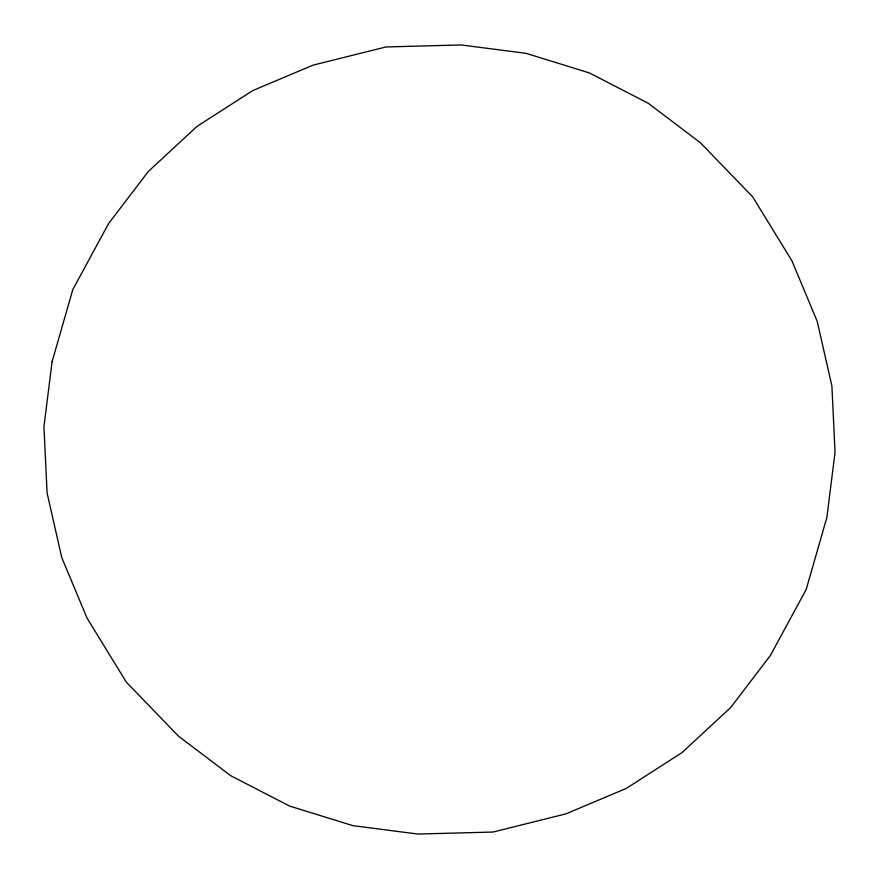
<?xml version="1.0" encoding="UTF-8"?>
<svg xmlns="http://www.w3.org/2000/svg" width="879" height="879" viewBox="0 0 879 879"><rect width="100%" height="100%" fill="white"/><g stroke="black" fill="none" stroke-linecap="round" stroke-linejoin="round"><path stroke-width="1.32" d="M52.081 361.763L43.95 426.776L47.092 492.987L61.783 557.616L87.021 618.08L126.301 682.104L178.47 736.141L230.705 775.696L289.62 806.076L352.94 825.667L417.91 834.05L492.998 832.039L565.889 813.877L626.255 788.419L682.016 752.589L730.647 707.551L770.389 655.47L806.197 589.435L826.919 517.237L835.05 452.224L831.908 386.013L817.217 321.384L791.979 260.92L752.699 196.896L700.53 142.859L648.295 103.304L589.38 72.924L526.06 53.333L461.09 44.95L386.002 46.961L313.111 65.123L252.745 90.581L196.984 126.411L148.353 171.449L108.611 223.53L72.803 289.565L52.081 361.763"/></g></svg>
